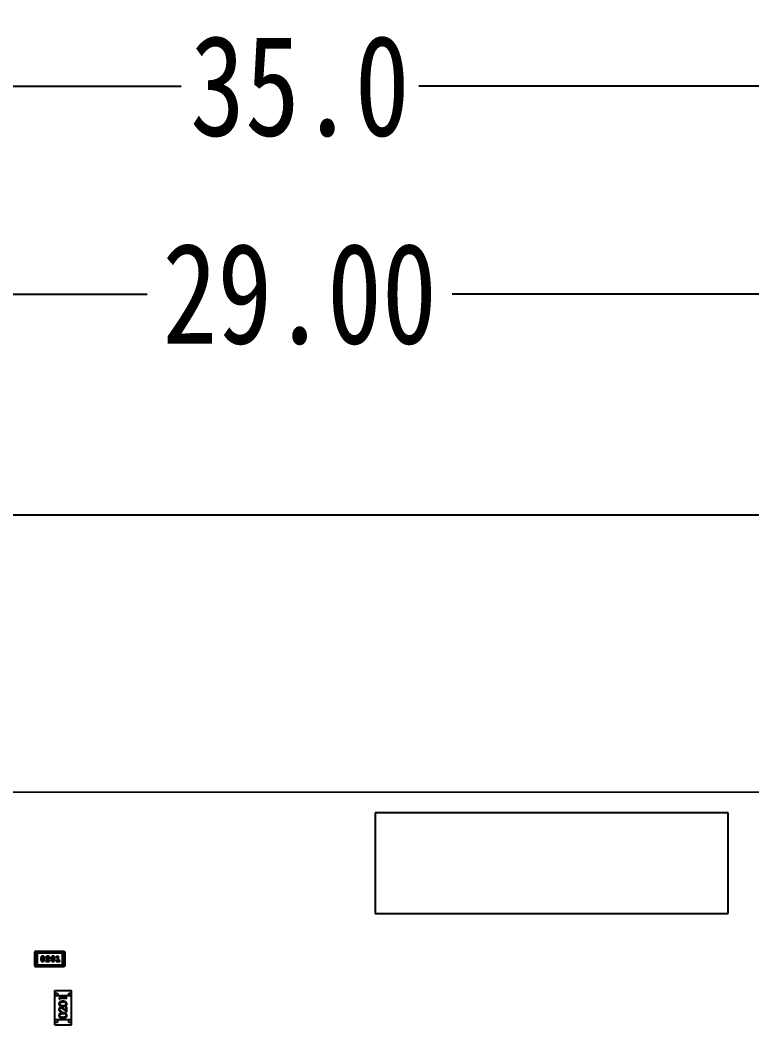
# Model space of a CAD drawing. Header units: millimetres. Extents: x -67 to 102, y -58 to 29.
# Drawn here: x 56.55 to 71.06, y 2.35 to 22.29 of the extents above; entities that cross this region are included whole.
import ezdxf

# ---------------------------------------------------------------- set-up
doc = ezdxf.new("R2010")
doc.units = ezdxf.units.MM
doc.header["$LTSCALE"] = 1.21
doc.header["$MEASUREMENT"] = 0
doc.header["$PDMODE"] = 3
doc.header["$PDSIZE"] = 0.3125
doc.layers.get('0').update_dxf_attribs({"linetype": 'CONTINUOUS'})
doc.layers.get('DEFPOINTS').update_dxf_attribs({"linetype": 'CONTINUOUS'})
doc.layers.add('Dim', color=3, linetype='CONTINUOUS', lineweight=25)
doc.styles.get("Standard").update_dxf_attribs({"font": 'txt', "width": 0.8})
doc.dimstyles.get("Standard").update_dxf_attribs({"dimtxt": 0.15625, "dimasz": 0.1875, "dimexe": 0.125, "dimexo": 0.0625, "dimgap": 0.09, "dimtad": 0, "dimtih": 1, "dimtoh": 1, "dimzin": 4, "dimdsep": 46, "dimtxsty": 'Standard', "dimblk": '_FILLED', "dimblk1": '_FILLED', "dimblk2": '_FILLED', "dimcen": 0.09, "dimazin": 1, "dimtp": 0.01, "dimtm": 0.01, "dimtfac": 1, "dimtofl": 0, "dimtmove": 0, "dimatfit": 3, "dimldrblk": '_FILLED', "dimfxl": 1, "dimtolj": 1, "dimtzin": 4, "dimarcsym": 0})

# ---------------------------------------------------------------- blocks, each defined once
blk = doc.blocks.new('_FILLED')
at = {"color": 0, "linetype": 'ByBlock'}
blk.add_solid([(0, 0), (-1, 0.1667), (-1, -0.1667)], dxfattribs=at)
blk = doc.blocks.new('*D35')
at = {"color": 0, "linetype": 'ByBlock', "lineweight": -2}
for p, q in [((47.592, 4.022), (47.592, 16.978)), ((76.592, 4.024), (76.592, 16.978)), ((47.592, 16.853), (59.069, 16.853)), ((76.592, 16.853), (65.116, 16.853))]:
    blk.add_line(p, q, dxfattribs=at)
at = {"layer": 'DEFPOINTS', "color": 0, "linetype": 'ByBlock'}
for p in [(47.592, 3.96), (76.592, 3.961)]:
    blk.add_point(p, dxfattribs=at)
at = {"color": 0, "linetype": 'ByBlock', "lineweight": -2, "xscale": 2, "yscale": 2, "zscale": 2, "rotation": 180}
blk.add_blockref('_FILLED', (47.592, 16.853), dxfattribs=at)
at = {"color": 0, "linetype": 'ByBlock', "lineweight": -2, "xscale": 2, "yscale": 2, "zscale": 2}
blk.add_blockref('_FILLED', (76.592, 16.853), dxfattribs=at)
at = {"color": 0, "linetype": 'ByBlock', "lineweight": -2, "insert": (62.092, 16.853), "char_height": 2, "attachment_point": 5}
blk.add_mtext('\\A1;29.00', dxfattribs=at)
blk = doc.blocks.new('*D39')
at = {"color": 0, "linetype": 'ByBlock', "lineweight": -2}
for p, q in [((44.592, 6.024), (44.592, 21.101)), ((44.592, 20.976), (59.74, 20.976)), ((79.601, 20.976), (64.453, 20.976)), ((79.601, 6.024), (79.601, 21.101))]:
    blk.add_line(p, q, dxfattribs=at)
at = {"layer": 'DEFPOINTS', "color": 0, "linetype": 'ByBlock'}
for p in [(44.592, 5.961), (79.601, 5.961)]:
    blk.add_point(p, dxfattribs=at)
at = {"color": 0, "linetype": 'ByBlock', "lineweight": -2, "xscale": 2, "yscale": 2, "zscale": 2, "rotation": 180}
blk.add_blockref('_FILLED', (44.592, 20.976), dxfattribs=at)
at = {"color": 0, "linetype": 'ByBlock', "lineweight": -2, "xscale": 2, "yscale": 2, "zscale": 2}
blk.add_blockref('_FILLED', (79.601, 20.976), dxfattribs=at)
at = {"color": 0, "linetype": 'ByBlock', "lineweight": -2, "insert": (62.097, 20.976), "char_height": 2, "attachment_point": 5}
blk.add_mtext('\\A1;35.0', dxfattribs=at)

msp = doc.modelspace()

# ---------------------------------------------------------------- linework, layer by layer
at = {"color": 7, "linetype": 'Continuous'}
for p, q in [((46.142, 12.471), (78.042, 12.471)), ((78.592, 6.961), (45.592, 6.97)), ((63.592, 6.561), (63.592, 4.561)), ((70.592, 6.561), (63.592, 6.561)), ((70.592, 4.561), (70.592, 6.561)), ((63.592, 4.561), (70.592, 4.561)), ((56.866, 3.508), (56.866, 3.812)), ((57.415, 3.812), (56.866, 3.812)), ((56.896, 3.508), (56.896, 3.812)), ((57.384, 3.812), (57.384, 3.508)), ((57.415, 3.812), (57.415, 3.508)), ((56.836, 3.782), (56.836, 3.538)), ((56.836, 3.782), (57.445, 3.782)), ((56.959, 3.672), (56.959, 3.654)), ((56.977, 3.672), (56.984, 3.693)), ((56.977, 3.672), (56.977, 3.654)), ((56.984, 3.632), (56.977, 3.654)), ((56.984, 3.693), (56.996, 3.699)), ((56.997, 3.627), (56.984, 3.632)), ((56.996, 3.699), (57.008, 3.694)), ((57.009, 3.633), (56.997, 3.627)), ((57.008, 3.694), (57.016, 3.672)), ((57.016, 3.654), (57.009, 3.633)), ((57.016, 3.654), (57.016, 3.672)), ((57.033, 3.654), (57.033, 3.672)), ((57.112, 3.675), (57.057, 3.63)), ((57.057, 3.63), (57.057, 3.611)), ((57.057, 3.611), (57.134, 3.611)), ((57.06, 3.687), (57.069, 3.679)), ((57.069, 3.679), (57.077, 3.685)), ((57.077, 3.685), (57.082, 3.694)), ((57.082, 3.694), (57.097, 3.699)), ((57.084, 3.628), (57.117, 3.655)), ((57.12, 3.628), (57.084, 3.628)), ((57.117, 3.685), (57.112, 3.675)), ((57.125, 3.632), (57.12, 3.628)), ((57.134, 3.611), (57.134, 3.619)), ((57.164, 3.672), (57.164, 3.654)), ((57.181, 3.672), (57.188, 3.693)), ((57.181, 3.672), (57.181, 3.654)), ((57.189, 3.632), (57.181, 3.654)), ((57.188, 3.693), (57.201, 3.699)), ((57.201, 3.627), (57.189, 3.632)), ((57.201, 3.699), (57.213, 3.694)), ((57.213, 3.633), (57.201, 3.627)), ((57.213, 3.694), (57.221, 3.672)), ((57.221, 3.654), (57.213, 3.633)), ((57.221, 3.654), (57.221, 3.672)), ((57.238, 3.654), (57.238, 3.672)), ((57.266, 3.697), (57.274, 3.688)), ((57.274, 3.688), (57.279, 3.689)), ((57.312, 3.717), (57.275, 3.707)), ((57.294, 3.628), (57.277, 3.628)), ((57.277, 3.611), (57.329, 3.611)), ((57.279, 3.689), (57.294, 3.693)), ((57.294, 3.693), (57.294, 3.628)), ((57.312, 3.628), (57.312, 3.717)), ((57.329, 3.628), (57.312, 3.628)), ((57.445, 3.538), (57.445, 3.782)), ((57.445, 3.538), (56.836, 3.538)), ((56.866, 3.508), (57.415, 3.508)), ((57.238, 2.352), (57.238, 3.032)), ((57.238, 3.032), (57.568, 3.032)), ((57.568, 2.352), (57.568, 3.032)), ((57.238, 2.982), (57.288, 2.982)), ((57.568, 2.932), (57.238, 2.932)), ((57.288, 2.982), (57.288, 2.932)), ((57.323, 2.894), (57.323, 2.867)), ((57.473, 2.894), (57.323, 2.894)), ((57.323, 2.867), (57.338, 2.858)), ((57.338, 2.858), (57.338, 2.881)), ((57.338, 2.881), (57.473, 2.881)), ((57.398, 2.808), (57.436, 2.802)), ((57.473, 2.881), (57.473, 2.894)), ((57.518, 2.932), (57.518, 2.982)), ((57.518, 2.982), (57.568, 2.982)), ((57.369, 2.61), (57.369, 2.623)), ((57.411, 2.662), (57.473, 2.604)), ((57.457, 2.636), (57.417, 2.674)), ((57.457, 2.706), (57.457, 2.636)), ((57.473, 2.706), (57.457, 2.706)), ((57.473, 2.604), (57.473, 2.706)), ((57.568, 2.452), (57.238, 2.452)), ((57.288, 2.402), (57.238, 2.402)), ((57.288, 2.452), (57.288, 2.402)), ((57.398, 2.577), (57.436, 2.571)), ((57.518, 2.402), (57.518, 2.452)), ((57.568, 2.402), (57.518, 2.402)), ((57.238, 2.352), (57.568, 2.352))]:
    msp.add_line(p, q, dxfattribs=at)
for centre, start, end in [((56.866, 3.782), 90, 180), ((57.415, 3.782), 0, 90), ((56.866, 3.538), 180, 270), ((57.415, 3.538), 270, 0)]:
    msp.add_arc(centre, 0.0305, start, end, dxfattribs=at)
for points, knots in [([(56.996, 3.717), (56.995, 3.717), (56.992, 3.716), (56.988, 3.716), (56.984, 3.715), (56.98, 3.713), (56.977, 3.711), (56.974, 3.708), (56.971, 3.705), (56.969, 3.702), (56.967, 3.698), (56.965, 3.695), (56.963, 3.691), (56.962, 3.687), (56.961, 3.684), (56.96, 3.68), (56.959, 3.676), (56.959, 3.673), (56.959, 3.672)], [0, 0, 0, 0, 0.06692, 0.130834, 0.19258, 0.252759, 0.312631, 0.373411, 0.436359, 0.501894, 0.568244, 0.632472, 0.69556, 0.757163, 0.818592, 0.878885, 0.939235, 1, 1, 1, 1]), ([(56.959, 3.654), (56.959, 3.653), (56.959, 3.651), (56.96, 3.648), (56.96, 3.645), (56.961, 3.642), (56.962, 3.639), (56.963, 3.636), (56.964, 3.633), (56.966, 3.63), (56.967, 3.627), (56.969, 3.624), (56.971, 3.622), (56.972, 3.62), (56.974, 3.618), (56.976, 3.616), (56.977, 3.615), (56.98, 3.613), (56.983, 3.612), (56.987, 3.611), (56.992, 3.61), (56.995, 3.61), (56.996, 3.61)], [0, 0, 0, 0, 0.049886, 0.09882, 0.148132, 0.19689, 0.246038, 0.295176, 0.345305, 0.395692, 0.445312, 0.491875, 0.535813, 0.577009, 0.616081, 0.652689, 0.687585, 0.720206, 0.785062, 0.85223, 0.923759, 1, 1, 1, 1]), ([(57.033, 3.672), (57.033, 3.673), (57.033, 3.675), (57.033, 3.678), (57.032, 3.681), (57.032, 3.685), (57.031, 3.688), (57.03, 3.691), (57.028, 3.694), (57.027, 3.696), (57.025, 3.699), (57.024, 3.702), (57.022, 3.704), (57.02, 3.706), (57.019, 3.708), (57.017, 3.71), (57.015, 3.711), (57.013, 3.713), (57.01, 3.714), (57.006, 3.716), (57.001, 3.716), (56.998, 3.716), (56.996, 3.717)], [0, 0, 0, 0, 0.049855, 0.099516, 0.148482, 0.19758, 0.246804, 0.296268, 0.346517, 0.397047, 0.446826, 0.49336, 0.537801, 0.579207, 0.617974, 0.654833, 0.689171, 0.722088, 0.786392, 0.853518, 0.924186, 1, 1, 1, 1]), ([(56.996, 3.61), (56.998, 3.61), (57.001, 3.61), (57.005, 3.61), (57.009, 3.612), (57.012, 3.613), (57.016, 3.615), (57.019, 3.618), (57.021, 3.621), (57.024, 3.624), (57.026, 3.628), (57.028, 3.631), (57.03, 3.635), (57.031, 3.639), (57.032, 3.643), (57.033, 3.646), (57.033, 3.65), (57.033, 3.653), (57.033, 3.654)], [0, 0, 0, 0, 0.067217, 0.131051, 0.19272, 0.252824, 0.312745, 0.373449, 0.436041, 0.501494, 0.567761, 0.632087, 0.695096, 0.757109, 0.817993, 0.878657, 0.939311, 1, 1, 1, 1]), ([(57.097, 3.717), (57.096, 3.716), (57.092, 3.716), (57.087, 3.716), (57.083, 3.714), (57.078, 3.712), (57.074, 3.71), (57.07, 3.707), (57.067, 3.704), (57.065, 3.7), (57.063, 3.696), (57.061, 3.693), (57.06, 3.69), (57.06, 3.688), (57.06, 3.687)], [0, 0, 0, 0, 0.098286, 0.193983, 0.289056, 0.384352, 0.477435, 0.566197, 0.652355, 0.737986, 0.818188, 0.887401, 0.94802, 1, 1, 1, 1]), ([(57.134, 3.684), (57.134, 3.685), (57.134, 3.687), (57.133, 3.69), (57.133, 3.693), (57.132, 3.696), (57.13, 3.699), (57.128, 3.702), (57.126, 3.705), (57.124, 3.707), (57.121, 3.709), (57.118, 3.711), (57.115, 3.713), (57.112, 3.714), (57.109, 3.715), (57.105, 3.716), (57.101, 3.716), (57.099, 3.717), (57.097, 3.717)], [0, 0, 0, 0, 0.060981, 0.120256, 0.178148, 0.236115, 0.293993, 0.352864, 0.413358, 0.476056, 0.539296, 0.602396, 0.665116, 0.728325, 0.792919, 0.859317, 0.928302, 1, 1, 1, 1]), ([(57.097, 3.699), (57.099, 3.699), (57.101, 3.699), (57.105, 3.698), (57.109, 3.697), (57.111, 3.695), (57.114, 3.693), (57.115, 3.69), (57.117, 3.688), (57.117, 3.686), (57.117, 3.685)], [0, 0, 0, 0, 0.156344, 0.299348, 0.4327, 0.561, 0.682299, 0.791883, 0.89611, 1, 1, 1, 1]), ([(57.117, 3.655), (57.118, 3.656), (57.12, 3.658), (57.122, 3.66), (57.124, 3.662), (57.126, 3.664), (57.128, 3.666), (57.129, 3.668), (57.13, 3.669), (57.131, 3.671), (57.132, 3.674), (57.133, 3.677), (57.134, 3.68), (57.134, 3.683), (57.134, 3.684)], [0, 0, 0, 0, 0.103002, 0.197728, 0.285279, 0.365235, 0.437224, 0.502446, 0.560545, 0.611446, 0.707576, 0.80349, 0.900532, 1, 1, 1, 1]), ([(57.134, 3.619), (57.134, 3.62), (57.134, 3.622), (57.134, 3.625), (57.133, 3.627), (57.132, 3.629), (57.13, 3.63), (57.129, 3.631), (57.127, 3.632), (57.126, 3.632), (57.125, 3.632)], [0, 0, 0, 0, 0.1844, 0.34094, 0.473574, 0.586824, 0.690029, 0.789175, 0.890445, 1, 1, 1, 1]), ([(57.201, 3.717), (57.199, 3.717), (57.196, 3.716), (57.192, 3.716), (57.189, 3.715), (57.185, 3.713), (57.182, 3.711), (57.179, 3.708), (57.176, 3.705), (57.173, 3.702), (57.171, 3.698), (57.169, 3.695), (57.168, 3.691), (57.166, 3.687), (57.165, 3.684), (57.164, 3.68), (57.164, 3.676), (57.164, 3.673), (57.164, 3.672)], [0, 0, 0, 0, 0.06692, 0.130834, 0.19258, 0.252759, 0.312631, 0.373411, 0.436359, 0.501894, 0.568244, 0.632472, 0.69556, 0.757163, 0.818592, 0.878885, 0.939235, 1, 1, 1, 1]), ([(57.164, 3.654), (57.164, 3.653), (57.164, 3.651), (57.164, 3.648), (57.165, 3.645), (57.165, 3.642), (57.166, 3.639), (57.167, 3.636), (57.169, 3.633), (57.17, 3.63), (57.172, 3.627), (57.173, 3.624), (57.175, 3.622), (57.177, 3.62), (57.178, 3.618), (57.18, 3.616), (57.182, 3.615), (57.184, 3.613), (57.187, 3.612), (57.192, 3.611), (57.196, 3.61), (57.199, 3.61), (57.201, 3.61)], [0, 0, 0, 0, 0.049886, 0.09882, 0.148132, 0.19689, 0.246038, 0.295176, 0.345305, 0.395692, 0.445312, 0.491875, 0.535813, 0.577009, 0.616081, 0.652689, 0.687585, 0.720206, 0.785062, 0.85223, 0.923759, 1, 1, 1, 1]), ([(57.238, 3.672), (57.238, 3.673), (57.238, 3.675), (57.238, 3.678), (57.237, 3.681), (57.236, 3.685), (57.235, 3.688), (57.234, 3.691), (57.233, 3.694), (57.231, 3.696), (57.23, 3.699), (57.228, 3.702), (57.227, 3.704), (57.225, 3.706), (57.223, 3.708), (57.222, 3.71), (57.22, 3.711), (57.217, 3.713), (57.214, 3.714), (57.21, 3.716), (57.206, 3.716), (57.202, 3.716), (57.201, 3.717)], [0, 0, 0, 0, 0.049855, 0.099516, 0.148482, 0.19758, 0.246804, 0.296268, 0.346517, 0.397047, 0.446826, 0.49336, 0.537801, 0.579207, 0.617974, 0.654833, 0.689171, 0.722088, 0.786392, 0.853518, 0.924186, 1, 1, 1, 1]), ([(57.201, 3.61), (57.202, 3.61), (57.205, 3.61), (57.209, 3.61), (57.213, 3.612), (57.217, 3.613), (57.22, 3.615), (57.223, 3.618), (57.226, 3.621), (57.228, 3.624), (57.231, 3.628), (57.233, 3.631), (57.234, 3.635), (57.236, 3.639), (57.237, 3.643), (57.237, 3.646), (57.238, 3.65), (57.238, 3.653), (57.238, 3.654)], [0, 0, 0, 0, 0.067217, 0.131051, 0.19272, 0.252824, 0.312745, 0.373449, 0.436041, 0.501494, 0.567761, 0.632087, 0.695096, 0.757109, 0.817993, 0.878657, 0.939311, 1, 1, 1, 1]), ([(57.275, 3.707), (57.274, 3.706), (57.273, 3.706), (57.271, 3.705), (57.269, 3.704), (57.268, 3.703), (57.267, 3.702), (57.267, 3.701), (57.266, 3.699), (57.266, 3.698), (57.266, 3.697)], [0, 0, 0, 0, 0.187321, 0.344927, 0.475328, 0.579604, 0.674244, 0.773631, 0.882025, 1, 1, 1, 1]), ([(57.277, 3.628), (57.276, 3.628), (57.275, 3.628), (57.272, 3.628), (57.27, 3.627), (57.269, 3.626), (57.268, 3.625), (57.267, 3.623), (57.266, 3.622), (57.266, 3.62), (57.266, 3.62)], [0, 0, 0, 0, 0.169102, 0.317658, 0.446239, 0.563118, 0.671828, 0.776546, 0.884858, 1, 1, 1, 1]), ([(57.266, 3.62), (57.266, 3.619), (57.266, 3.618), (57.267, 3.616), (57.268, 3.615), (57.269, 3.613), (57.27, 3.612), (57.272, 3.612), (57.275, 3.611), (57.276, 3.611), (57.277, 3.611)], [0, 0, 0, 0, 0.115051, 0.223278, 0.329269, 0.437893, 0.554681, 0.682591, 0.83103, 1, 1, 1, 1]), ([(57.34, 3.62), (57.34, 3.62), (57.34, 3.622), (57.34, 3.623), (57.339, 3.625), (57.338, 3.626), (57.336, 3.627), (57.334, 3.628), (57.332, 3.628), (57.33, 3.628), (57.329, 3.628)], [0, 0, 0, 0, 0.11517, 0.223509, 0.328254, 0.438012, 0.553651, 0.682263, 0.830856, 1, 1, 1, 1]), ([(57.329, 3.611), (57.33, 3.611), (57.332, 3.611), (57.334, 3.612), (57.336, 3.612), (57.338, 3.613), (57.339, 3.615), (57.34, 3.616), (57.34, 3.618), (57.34, 3.619), (57.34, 3.62)], [0, 0, 0, 0, 0.169012, 0.317488, 0.445429, 0.560977, 0.67065, 0.776666, 0.88492, 1, 1, 1, 1]), ([(57.398, 2.821), (57.396, 2.821), (57.391, 2.821), (57.385, 2.821), (57.378, 2.82), (57.373, 2.82), (57.367, 2.819), (57.362, 2.817), (57.357, 2.816), (57.353, 2.814), (57.349, 2.813), (57.345, 2.811), (57.341, 2.809), (57.338, 2.806), (57.335, 2.804), (57.332, 2.801), (57.33, 2.799), (57.327, 2.796), (57.325, 2.793), (57.324, 2.79), (57.322, 2.787), (57.321, 2.783), (57.32, 2.78), (57.319, 2.777), (57.319, 2.773), (57.319, 2.771), (57.319, 2.769)], [0, 0, 0, 0, 0.065278, 0.127205, 0.186168, 0.241675, 0.294115, 0.343609, 0.390387, 0.434463, 0.476646, 0.517002, 0.555936, 0.593716, 0.630057, 0.665601, 0.700745, 0.734917, 0.768681, 0.802087, 0.834849, 0.867433, 0.900138, 0.932806, 0.966212, 1, 1, 1, 1]), ([(57.334, 2.77), (57.334, 2.772), (57.335, 2.775), (57.336, 2.78), (57.338, 2.784), (57.34, 2.788), (57.343, 2.791), (57.345, 2.793), (57.347, 2.795), (57.349, 2.797), (57.352, 2.798), (57.355, 2.8), (57.358, 2.801), (57.362, 2.803), (57.365, 2.804), (57.369, 2.805), (57.373, 2.806), (57.378, 2.807), (57.382, 2.807), (57.387, 2.807), (57.393, 2.808), (57.396, 2.808), (57.398, 2.808)], [0, 0, 0, 0, 0.059689, 0.119507, 0.181075, 0.246162, 0.279894, 0.314468, 0.350403, 0.387474, 0.426147, 0.466624, 0.508745, 0.553328, 0.600058, 0.649177, 0.700552, 0.754894, 0.811825, 0.871514, 0.934319, 1, 1, 1, 1]), ([(57.477, 2.769), (57.477, 2.771), (57.477, 2.773), (57.476, 2.777), (57.476, 2.78), (57.475, 2.783), (57.473, 2.787), (57.472, 2.79), (57.47, 2.793), (57.468, 2.796), (57.466, 2.799), (57.463, 2.801), (57.461, 2.804), (57.458, 2.806), (57.454, 2.809), (57.451, 2.811), (57.447, 2.813), (57.443, 2.815), (57.439, 2.816), (57.434, 2.817), (57.429, 2.819), (57.423, 2.82), (57.417, 2.82), (57.411, 2.821), (57.405, 2.821), (57.4, 2.821), (57.398, 2.821)], [0, 0, 0, 0, 0.033824, 0.067298, 0.10028, 0.133019, 0.165736, 0.198792, 0.232372, 0.266409, 0.301016, 0.336196, 0.371972, 0.408574, 0.446394, 0.485225, 0.525372, 0.567224, 0.611081, 0.65775, 0.70702, 0.759235, 0.814484, 0.873227, 0.934937, 1, 1, 1, 1]), ([(57.436, 2.802), (57.437, 2.802), (57.439, 2.801), (57.442, 2.8), (57.444, 2.798), (57.447, 2.797), (57.449, 2.795), (57.451, 2.793), (57.453, 2.791), (57.455, 2.788), (57.458, 2.784), (57.46, 2.78), (57.461, 2.775), (57.461, 2.772), (57.461, 2.77)], [0, 0, 0, 0, 0.075949, 0.148549, 0.218996, 0.286119, 0.351826, 0.416074, 0.478265, 0.540325, 0.660405, 0.774606, 0.887187, 1, 1, 1, 1]), ([(57.319, 2.769), (57.319, 2.768), (57.319, 2.766), (57.319, 2.762), (57.32, 2.759), (57.321, 2.756), (57.322, 2.753), (57.324, 2.749), (57.325, 2.746), (57.327, 2.743), (57.33, 2.741), (57.332, 2.738), (57.335, 2.736), (57.338, 2.733), (57.341, 2.731), (57.344, 2.729), (57.348, 2.727), (57.352, 2.726), (57.356, 2.724), (57.361, 2.723), (57.366, 2.722), (57.372, 2.721), (57.378, 2.72), (57.384, 2.72), (57.391, 2.719), (57.396, 2.719), (57.398, 2.719)], [0, 0, 0, 0, 0.033742, 0.066533, 0.099153, 0.13154, 0.164087, 0.196563, 0.229707, 0.263315, 0.297504, 0.331686, 0.366482, 0.4021, 0.438958, 0.476748, 0.515985, 0.556589, 0.599519, 0.645765, 0.695487, 0.748721, 0.805687, 0.866754, 0.931405, 1, 1, 1, 1]), ([(57.364, 2.704), (57.362, 2.704), (57.359, 2.704), (57.355, 2.703), (57.351, 2.702), (57.347, 2.701), (57.343, 2.699), (57.339, 2.697), (57.336, 2.694), (57.332, 2.691), (57.329, 2.688), (57.326, 2.685), (57.324, 2.681), (57.322, 2.677), (57.321, 2.673), (57.32, 2.668), (57.319, 2.663), (57.319, 2.66), (57.319, 2.659)], [0, 0, 0, 0, 0.06271, 0.123347, 0.183401, 0.242828, 0.302097, 0.36242, 0.423725, 0.487032, 0.550491, 0.612709, 0.674265, 0.73617, 0.799211, 0.863483, 0.930525, 1, 1, 1, 1]), ([(57.319, 2.659), (57.319, 2.657), (57.319, 2.654), (57.32, 2.649), (57.321, 2.644), (57.322, 2.64), (57.324, 2.636), (57.327, 2.631), (57.33, 2.628), (57.333, 2.624), (57.337, 2.621), (57.341, 2.618), (57.345, 2.616), (57.349, 2.614), (57.354, 2.612), (57.359, 2.611), (57.364, 2.61), (57.367, 2.61), (57.369, 2.61)], [0, 0, 0, 0, 0.06445, 0.126725, 0.187421, 0.247417, 0.306749, 0.366595, 0.427749, 0.490235, 0.553031, 0.614805, 0.676505, 0.738096, 0.801021, 0.864897, 0.931209, 1, 1, 1, 1]), ([(57.398, 2.733), (57.396, 2.733), (57.392, 2.733), (57.386, 2.733), (57.381, 2.733), (57.376, 2.734), (57.372, 2.734), (57.367, 2.735), (57.364, 2.736), (57.36, 2.737), (57.357, 2.739), (57.354, 2.74), (57.352, 2.741), (57.349, 2.743), (57.347, 2.745), (57.345, 2.747), (57.343, 2.749), (57.34, 2.752), (57.338, 2.755), (57.336, 2.76), (57.335, 2.765), (57.334, 2.768), (57.334, 2.77)], [0, 0, 0, 0, 0.073302, 0.142286, 0.206253, 0.266017, 0.321612, 0.372532, 0.419497, 0.462398, 0.502825, 0.541489, 0.579034, 0.615143, 0.650298, 0.684912, 0.718701, 0.752189, 0.817245, 0.879117, 0.939613, 1, 1, 1, 1]), ([(57.334, 2.658), (57.334, 2.659), (57.334, 2.661), (57.335, 2.664), (57.336, 2.668), (57.337, 2.671), (57.338, 2.673), (57.339, 2.676), (57.341, 2.679), (57.343, 2.681), (57.346, 2.683), (57.348, 2.685), (57.351, 2.687), (57.353, 2.688), (57.356, 2.689), (57.359, 2.69), (57.362, 2.69), (57.364, 2.69), (57.365, 2.69)], [0, 0, 0, 0, 0.068027, 0.133505, 0.19695, 0.26027, 0.322741, 0.384982, 0.448465, 0.513424, 0.578224, 0.640011, 0.700094, 0.760067, 0.819012, 0.877878, 0.938035, 1, 1, 1, 1]), ([(57.369, 2.623), (57.368, 2.623), (57.365, 2.624), (57.361, 2.624), (57.358, 2.625), (57.354, 2.626), (57.351, 2.628), (57.348, 2.63), (57.346, 2.632), (57.343, 2.634), (57.341, 2.636), (57.339, 2.639), (57.338, 2.642), (57.337, 2.645), (57.336, 2.648), (57.335, 2.651), (57.334, 2.654), (57.334, 2.657), (57.334, 2.658)], [0, 0, 0, 0, 0.073648, 0.143686, 0.210962, 0.275557, 0.338064, 0.399311, 0.4594, 0.51934, 0.579024, 0.637809, 0.695959, 0.754122, 0.813113, 0.873453, 0.935561, 1, 1, 1, 1]), ([(57.417, 2.674), (57.416, 2.675), (57.413, 2.678), (57.409, 2.682), (57.404, 2.685), (57.401, 2.688), (57.397, 2.691), (57.394, 2.694), (57.39, 2.696), (57.387, 2.698), (57.382, 2.701), (57.376, 2.702), (57.37, 2.704), (57.366, 2.704), (57.364, 2.704)], [0, 0, 0, 0, 0.09953, 0.192079, 0.277712, 0.357454, 0.429648, 0.495771, 0.555538, 0.608657, 0.707578, 0.804328, 0.901298, 1, 1, 1, 1]), ([(57.365, 2.69), (57.366, 2.69), (57.37, 2.69), (57.374, 2.689), (57.379, 2.688), (57.383, 2.686), (57.386, 2.683), (57.389, 2.682), (57.392, 2.679), (57.395, 2.677), (57.398, 2.674), (57.402, 2.67), (57.406, 2.666), (57.409, 2.663), (57.411, 2.662)], [0, 0, 0, 0, 0.088014, 0.174976, 0.2638, 0.355443, 0.406413, 0.465519, 0.533076, 0.609353, 0.693899, 0.787171, 0.889197, 1, 1, 1, 1]), ([(57.461, 2.77), (57.461, 2.768), (57.461, 2.765), (57.46, 2.76), (57.458, 2.755), (57.455, 2.752), (57.453, 2.749), (57.451, 2.747), (57.449, 2.745), (57.447, 2.743), (57.444, 2.741), (57.441, 2.74), (57.439, 2.739), (57.435, 2.737), (57.432, 2.736), (57.428, 2.735), (57.424, 2.735), (57.42, 2.734), (57.415, 2.733), (57.409, 2.733), (57.404, 2.733), (57.4, 2.733), (57.398, 2.733)], [0, 0, 0, 0, 0.060034, 0.120278, 0.182348, 0.247919, 0.281641, 0.315701, 0.350322, 0.385703, 0.421819, 0.459196, 0.497866, 0.538301, 0.58121, 0.628183, 0.679403, 0.734699, 0.794074, 0.858416, 0.927049, 1, 1, 1, 1]), ([(57.398, 2.719), (57.4, 2.719), (57.405, 2.719), (57.412, 2.72), (57.418, 2.72), (57.424, 2.721), (57.43, 2.722), (57.435, 2.723), (57.439, 2.724), (57.444, 2.726), (57.448, 2.727), (57.451, 2.729), (57.455, 2.731), (57.458, 2.733), (57.461, 2.736), (57.464, 2.738), (57.466, 2.741), (57.468, 2.744), (57.47, 2.747), (57.472, 2.75), (57.474, 2.753), (57.475, 2.756), (57.476, 2.759), (57.476, 2.762), (57.477, 2.766), (57.477, 2.768), (57.477, 2.769)], [0, 0, 0, 0, 0.068113, 0.132564, 0.193427, 0.250218, 0.303569, 0.353576, 0.400235, 0.443586, 0.484619, 0.524292, 0.56238, 0.599049, 0.63494, 0.669782, 0.704009, 0.737842, 0.771098, 0.803896, 0.836415, 0.868639, 0.900715, 0.933378, 0.966213, 1, 1, 1, 1]), ([(57.398, 2.59), (57.396, 2.59), (57.391, 2.59), (57.385, 2.59), (57.378, 2.59), (57.373, 2.589), (57.367, 2.588), (57.362, 2.587), (57.357, 2.585), (57.353, 2.584), (57.349, 2.582), (57.345, 2.58), (57.341, 2.578), (57.338, 2.576), (57.335, 2.573), (57.332, 2.571), (57.33, 2.568), (57.327, 2.565), (57.325, 2.562), (57.324, 2.559), (57.322, 2.556), (57.321, 2.552), (57.32, 2.549), (57.319, 2.546), (57.319, 2.542), (57.319, 2.54), (57.319, 2.539)], [0, 0, 0, 0, 0.065278, 0.127205, 0.186168, 0.241675, 0.294115, 0.343609, 0.390387, 0.434463, 0.476646, 0.517002, 0.555936, 0.593716, 0.630057, 0.665601, 0.700745, 0.734917, 0.768681, 0.802087, 0.834849, 0.867433, 0.900138, 0.932806, 0.966212, 1, 1, 1, 1]), ([(57.319, 2.539), (57.319, 2.537), (57.319, 2.535), (57.319, 2.532), (57.32, 2.528), (57.321, 2.525), (57.322, 2.522), (57.324, 2.519), (57.325, 2.516), (57.327, 2.513), (57.33, 2.51), (57.332, 2.507), (57.335, 2.505), (57.338, 2.502), (57.341, 2.5), (57.344, 2.498), (57.348, 2.496), (57.352, 2.495), (57.356, 2.493), (57.361, 2.492), (57.366, 2.491), (57.372, 2.49), (57.378, 2.489), (57.384, 2.489), (57.391, 2.489), (57.396, 2.489), (57.398, 2.489)], [0, 0, 0, 0, 0.033742, 0.066533, 0.099153, 0.13154, 0.164087, 0.196563, 0.229707, 0.263315, 0.297504, 0.331686, 0.366482, 0.4021, 0.438958, 0.476748, 0.515985, 0.556589, 0.599519, 0.645765, 0.695487, 0.748721, 0.805687, 0.866754, 0.931405, 1, 1, 1, 1]), ([(57.334, 2.539), (57.334, 2.541), (57.335, 2.544), (57.336, 2.549), (57.338, 2.554), (57.34, 2.557), (57.343, 2.56), (57.345, 2.562), (57.347, 2.564), (57.349, 2.566), (57.352, 2.568), (57.355, 2.569), (57.358, 2.571), (57.362, 2.572), (57.365, 2.573), (57.369, 2.574), (57.373, 2.575), (57.378, 2.576), (57.382, 2.576), (57.387, 2.577), (57.393, 2.577), (57.396, 2.577), (57.398, 2.577)], [0, 0, 0, 0, 0.059689, 0.119507, 0.181075, 0.246162, 0.279894, 0.314468, 0.350403, 0.387474, 0.426147, 0.466624, 0.508745, 0.553328, 0.600058, 0.649177, 0.700552, 0.754894, 0.811825, 0.871514, 0.934319, 1, 1, 1, 1]), ([(57.398, 2.502), (57.396, 2.502), (57.392, 2.502), (57.386, 2.502), (57.381, 2.503), (57.376, 2.503), (57.372, 2.504), (57.367, 2.505), (57.364, 2.505), (57.36, 2.507), (57.357, 2.508), (57.354, 2.509), (57.352, 2.511), (57.349, 2.512), (57.347, 2.514), (57.345, 2.516), (57.343, 2.518), (57.34, 2.521), (57.338, 2.525), (57.336, 2.529), (57.335, 2.534), (57.334, 2.537), (57.334, 2.539)], [0, 0, 0, 0, 0.073302, 0.142286, 0.206253, 0.266017, 0.321612, 0.372532, 0.419497, 0.462398, 0.502825, 0.541489, 0.579034, 0.615143, 0.650298, 0.684912, 0.718701, 0.752189, 0.817245, 0.879117, 0.939613, 1, 1, 1, 1]), ([(57.477, 2.539), (57.477, 2.54), (57.477, 2.542), (57.476, 2.546), (57.476, 2.549), (57.475, 2.553), (57.473, 2.556), (57.472, 2.559), (57.47, 2.562), (57.468, 2.565), (57.466, 2.568), (57.463, 2.571), (57.461, 2.573), (57.458, 2.576), (57.454, 2.578), (57.451, 2.58), (57.447, 2.582), (57.443, 2.584), (57.439, 2.585), (57.434, 2.587), (57.429, 2.588), (57.423, 2.589), (57.417, 2.59), (57.411, 2.59), (57.405, 2.59), (57.4, 2.59), (57.398, 2.59)], [0, 0, 0, 0, 0.033824, 0.067298, 0.10028, 0.133019, 0.165736, 0.198792, 0.232372, 0.266409, 0.301016, 0.336196, 0.371972, 0.408574, 0.446394, 0.485225, 0.525372, 0.567224, 0.611081, 0.65775, 0.70702, 0.759235, 0.814484, 0.873227, 0.934937, 1, 1, 1, 1]), ([(57.461, 2.539), (57.461, 2.537), (57.461, 2.534), (57.46, 2.529), (57.458, 2.525), (57.455, 2.521), (57.453, 2.518), (57.451, 2.516), (57.449, 2.514), (57.447, 2.512), (57.444, 2.511), (57.441, 2.509), (57.439, 2.508), (57.435, 2.507), (57.432, 2.505), (57.428, 2.504), (57.424, 2.504), (57.42, 2.503), (57.415, 2.503), (57.409, 2.502), (57.404, 2.502), (57.4, 2.502), (57.398, 2.502)], [0, 0, 0, 0, 0.060034, 0.120278, 0.182348, 0.247919, 0.281641, 0.315701, 0.350322, 0.385703, 0.421819, 0.459196, 0.497866, 0.538301, 0.58121, 0.628183, 0.679403, 0.734699, 0.794074, 0.858416, 0.927049, 1, 1, 1, 1]), ([(57.398, 2.489), (57.4, 2.489), (57.405, 2.489), (57.412, 2.489), (57.418, 2.489), (57.424, 2.49), (57.43, 2.491), (57.435, 2.492), (57.439, 2.493), (57.444, 2.495), (57.448, 2.497), (57.451, 2.498), (57.455, 2.5), (57.458, 2.503), (57.461, 2.505), (57.464, 2.507), (57.466, 2.51), (57.468, 2.513), (57.47, 2.516), (57.472, 2.519), (57.474, 2.522), (57.475, 2.525), (57.476, 2.528), (57.476, 2.532), (57.477, 2.535), (57.477, 2.537), (57.477, 2.539)], [0, 0, 0, 0, 0.068113, 0.132564, 0.193427, 0.250218, 0.303569, 0.353576, 0.400235, 0.443586, 0.484619, 0.524292, 0.56238, 0.599049, 0.63494, 0.669782, 0.704009, 0.737842, 0.771098, 0.803896, 0.836415, 0.868639, 0.900715, 0.933378, 0.966213, 1, 1, 1, 1]), ([(57.436, 2.571), (57.437, 2.571), (57.439, 2.57), (57.442, 2.569), (57.444, 2.567), (57.447, 2.566), (57.449, 2.564), (57.451, 2.562), (57.453, 2.56), (57.455, 2.557), (57.458, 2.554), (57.46, 2.549), (57.461, 2.544), (57.461, 2.541), (57.461, 2.539)], [0, 0, 0, 0, 0.075949, 0.148549, 0.218996, 0.286119, 0.351826, 0.416074, 0.478265, 0.540325, 0.660405, 0.774606, 0.887187, 1, 1, 1, 1])]:
    msp.add_open_spline(points, degree=3, knots=knots, dxfattribs=at)

# ---------------------------------------------------------------- dimensions: what is measured, and where the dimension line sits
at = {"layer": 'Dim'}
for base, p1, p2, override, picture, middle in [((79.601, 20.976), (44.592, 5.961), (79.601, 5.961), {"dimtxt": 2, "dimasz": 2, "dimtih": 0, "dimtoh": 0, "dimdec": 1, "dimzin": 0, "dimcen": 0.198, "dimadec": 0, "dimazin": 0, "dimtp": 0, "dimtm": 0, "dimtdec": 4, "dimtzin": 0}, '*D39', (62.097, 20.976)), ((47.592, 16.853), (76.592, 3.961), (47.592, 3.96), {"dimtxt": 2, "dimasz": 2, "dimtih": 0, "dimtoh": 0, "dimzin": 0, "dimcen": 0.198, "dimadec": 0, "dimazin": 0, "dimtp": 0, "dimtm": 0, "dimtdec": 4, "dimtzin": 0}, '*D35', (62.092, 16.853))]:
    dim = msp.add_linear_dim(base=base, p1=p1, p2=p2, dimstyle='Standard', override=override, dxfattribs=at)
    dim.commit()
    dim.dimension.update_dxf_attribs({"geometry": picture, "text_midpoint": middle})

doc.saveas('drawing.dxf')
